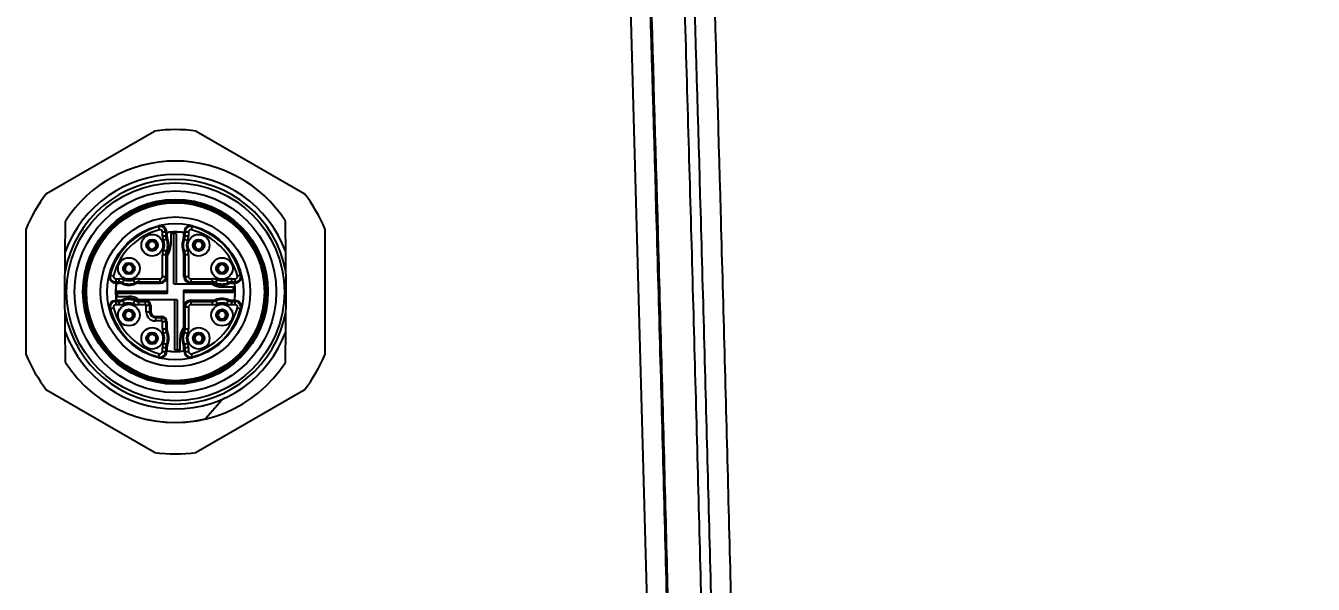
# Model space of a CAD drawing. Header units: millimetres. Extents: x 4086 to 8300, y 123 to 1549.
# Drawn here: x 6747.21 to 6766.56, y 663.62 to 672.01 of the extents above; entities that cross this region are included whole.
import ezdxf

# ---------------------------------------------------------------- set-up
doc = ezdxf.new("R2010")
doc.units = ezdxf.units.MM
doc.layers.add('外形图', color=7, linetype='Continuous')
doc.layers.add('尺寸标注', color=7, linetype='Continuous')
doc.styles.add('思源黑', font='SourceHanSansCN-Normal.ttf')
doc.dimstyles.new('尺寸标注_1_4比例', dxfattribs={"dimtxt": 7, "dimasz": 6, "dimexe": 2, "dimexo": 1.5, "dimgap": 1, "dimtad": 1, "dimdec": 1, "dimlfac": 4, "dimdsep": 46, "dimtxsty": '思源黑', "dimcen": 0.09, "dimadec": 0, "dimazin": 0, "dimtp": 0.01, "dimtm": 0.01, "dimtfac": 1, "dimtdec": 1, "dimtofl": 0, "dimtmove": 0, "dimatfit": 3, "dimfxl": 1, "dimtolj": 1, "dimarcsym": 0})

# ---------------------------------------------------------------- blocks, each defined once
blk = doc.blocks.new('*D751')
at = {"layer": 'Defpoints', "color": 0}
for p in [(6755.583, 689.263), (6768.549, 648.513), (6783.486, 648.513)]:
    blk.add_point(p, dxfattribs=at)
at = {"layer": '尺寸标注', "color": 0, "lineweight": -2}
for p, q in [((6757.083, 689.263), (6785.486, 689.263)), ((6783.486, 683.263), (6783.486, 654.513)), ((6770.049, 648.513), (6785.486, 648.513))]:
    blk.add_line(p, q, dxfattribs=at)
at = {"layer": '尺寸标注', "color": 0}
for points in [[(6784.486, 683.263), (6782.486, 683.263), (6783.486, 689.263)], [(6782.486, 654.513), (6784.486, 654.513), (6783.486, 648.513)]]:
    blk.add_solid(points, dxfattribs=at)
at = {"layer": '尺寸标注', "color": 0, "insert": (6778.857, 668.888), "char_height": 7, "attachment_point": 5, "rotation": 90, "style": '思源黑'}
blk.add_mtext('\\A1;163', dxfattribs=at)

msp = doc.modelspace()

# ---------------------------------------------------------------- linework, layer by layer
at = {"layer": '外形图'}
for p, q in [((6756.8297, 652.8238), (6755.9549, 685.0637)), ((6747.5186, 669.4926), (6749.1424, 670.4301)), ((6749.7686, 670.4301), (6751.3924, 669.4926)), ((6747.793, 668.0128), (6747.8023, 669.0758)), ((6751.118, 668.0128), (6751.1088, 669.0758)), ((6747.2055, 668.9503), (6747.2055, 667.0753)), ((6749.2152, 668.9437), (6749.1993, 669.0053)), ((6749.3243, 668.9084), (6749.2608, 668.9084)), ((6749.2608, 668.8563), (6749.2608, 668.9084)), ((6749.2608, 668.8563), (6749.3272, 668.8563)), ((6749.3108, 668.9084), (6749.3108, 668.8563)), ((6749.3243, 668.8563), (6749.3243, 668.9084)), ((6749.3272, 668.9007), (6749.325, 668.9026)), ((6749.3272, 668.9007), (6749.3272, 668.8563)), ((6749.4655, 668.8878), (6749.3843, 668.8878)), ((6749.3843, 668.8878), (6749.3843, 668.7128)), ((6749.3864, 668.8878), (6749.3864, 668.7128)), ((6749.4305, 668.1316), (6749.4305, 668.8878)), ((6749.4655, 668.8878), (6749.4655, 668.1316)), ((6749.5846, 668.9013), (6749.5839, 668.9007)), ((6749.5839, 668.8563), (6749.5839, 668.9007)), ((6749.5839, 668.8563), (6749.6503, 668.8563)), ((6749.5861, 668.9026), (6749.5846, 668.9013)), ((6749.6503, 668.9084), (6749.5868, 668.9084)), ((6749.5868, 668.9084), (6749.5868, 668.8563)), ((6749.6003, 668.8563), (6749.6003, 668.9084)), ((6749.6503, 668.9084), (6749.6503, 668.8563)), ((6749.6959, 668.9437), (6749.7118, 669.0053)), ((6751.7055, 667.0753), (6751.7055, 668.9503)), ((6749.0181, 668.713), (6749.0216, 668.7131)), ((6749.0216, 668.7125), (6749.0181, 668.7126)), ((6749.0216, 668.7131), (6749.0406, 668.7137)), ((6749.0406, 668.7119), (6749.0216, 668.7125)), ((6749.0469, 668.7116), (6749.0445, 668.7118)), ((6749.0469, 668.714), (6749.0475, 668.7141)), ((6749.0475, 668.7141), (6749.0476, 668.7141)), ((6749.1636, 668.7115), (6749.1635, 668.7115)), ((6749.1642, 668.7116), (6749.1636, 668.7115)), ((6749.1642, 668.714), (6749.1666, 668.7138)), ((6749.1705, 668.7137), (6749.1895, 668.7131)), ((6749.1895, 668.7125), (6749.1705, 668.7119)), ((6749.1895, 668.7131), (6749.193, 668.713)), ((6749.193, 668.7126), (6749.1895, 668.7125)), ((6749.3366, 668.8093), (6749.2753, 668.7837)), ((6749.2753, 668.6419), (6749.3366, 668.6163)), ((6749.3843, 668.7128), (6749.3864, 668.7128)), ((6749.5745, 668.8093), (6749.6358, 668.7837)), ((6749.5745, 668.6163), (6749.6358, 668.6419)), ((6749.7181, 668.713), (6749.7216, 668.7131)), ((6749.7216, 668.7125), (6749.7181, 668.7126)), ((6749.7216, 668.7131), (6749.7406, 668.7137)), ((6749.7406, 668.7119), (6749.7216, 668.7125)), ((6749.7469, 668.7116), (6749.7445, 668.7118)), ((6749.7469, 668.714), (6749.7475, 668.7141)), ((6749.7475, 668.7141), (6749.7476, 668.7141)), ((6749.8636, 668.7115), (6749.8635, 668.7115)), ((6749.8642, 668.7116), (6749.8636, 668.7115)), ((6749.8642, 668.714), (6749.8666, 668.7138)), ((6749.8705, 668.7137), (6749.8895, 668.7131)), ((6749.8895, 668.7125), (6749.8705, 668.7119)), ((6749.8895, 668.7131), (6749.893, 668.713)), ((6749.893, 668.7126), (6749.8895, 668.7125)), ((6749.3272, 668.5693), (6749.2608, 668.5693)), ((6749.2608, 668.2441), (6749.2608, 668.5693)), ((6749.3108, 668.5693), (6749.3108, 668.2441)), ((6749.3243, 668.2441), (6749.3243, 668.5693)), ((6749.3272, 668.5693), (6749.3272, 668.2441)), ((6749.3368, 667.9878), (6749.3368, 668.5611)), ((6749.6503, 668.5693), (6749.5839, 668.5693)), ((6749.5839, 668.2441), (6749.5839, 668.5693)), ((6749.5868, 668.5693), (6749.5868, 668.2441)), ((6749.6003, 668.2441), (6749.6003, 668.5693)), ((6749.6503, 668.5693), (6749.6503, 668.2441)), ((6748.4631, 668.2691), (6748.5246, 668.2532)), ((6748.6681, 668.363), (6748.6716, 668.3631)), ((6748.6716, 668.3625), (6748.6681, 668.3626)), ((6748.6716, 668.3631), (6748.6906, 668.3637)), ((6748.6906, 668.3619), (6748.6716, 668.3625)), ((6748.6969, 668.3616), (6748.6945, 668.3618)), ((6748.6969, 668.364), (6748.6975, 668.3641)), ((6748.6975, 668.3641), (6748.6976, 668.3641)), ((6748.8136, 668.3615), (6748.8135, 668.3615)), ((6748.8142, 668.3616), (6748.8136, 668.3615)), ((6748.8142, 668.364), (6748.8166, 668.3638)), ((6748.8205, 668.3637), (6748.8395, 668.3631)), ((6748.8395, 668.3625), (6748.8205, 668.3619)), ((6748.8395, 668.3631), (6748.843, 668.363)), ((6748.843, 668.3626), (6748.8395, 668.3625)), ((6749.2608, 668.2441), (6749.3272, 668.2441)), ((6749.5839, 668.2441), (6749.6503, 668.2441)), ((6750.0681, 668.363), (6750.0716, 668.3631)), ((6750.0716, 668.3625), (6750.0681, 668.3626)), ((6750.0716, 668.3631), (6750.0906, 668.3637)), ((6750.0906, 668.3619), (6750.0716, 668.3625)), ((6750.0969, 668.3616), (6750.0945, 668.3618)), ((6750.0969, 668.364), (6750.0975, 668.3641)), ((6750.0975, 668.3641), (6750.0976, 668.3641)), ((6750.2136, 668.3615), (6750.2135, 668.3615)), ((6750.2142, 668.3616), (6750.2136, 668.3615)), ((6750.2142, 668.364), (6750.2166, 668.3638)), ((6750.2205, 668.3637), (6750.2395, 668.3631)), ((6750.2395, 668.3625), (6750.2205, 668.3619)), ((6750.2395, 668.3631), (6750.243, 668.363)), ((6750.243, 668.3626), (6750.2395, 668.3625)), ((6750.3865, 668.2532), (6750.448, 668.2691)), ((6748.5599, 668.2076), (6748.612, 668.2076)), ((6748.5599, 668.2076), (6748.5599, 668.1441)), ((6748.612, 668.1576), (6748.5599, 668.1576)), ((6748.5599, 668.1441), (6748.612, 668.1441)), ((6748.5658, 668.1434), (6748.5671, 668.1419)), ((6748.5671, 668.1419), (6748.5677, 668.1411)), ((6748.612, 668.1411), (6748.5677, 668.1411)), ((6748.612, 668.1411), (6748.612, 668.2076)), ((6748.6591, 668.1317), (6748.6847, 668.193)), ((6748.852, 668.1317), (6748.8264, 668.193)), ((6748.899, 668.2076), (6749.2243, 668.2076)), ((6748.899, 668.2076), (6748.899, 668.1411)), ((6749.2243, 668.1576), (6748.899, 668.1576)), ((6748.899, 668.1441), (6749.2243, 668.1441)), ((6749.2243, 668.1411), (6748.899, 668.1411)), ((6749.2243, 668.1411), (6749.2243, 668.2076)), ((6749.4305, 668.1316), (6750.0038, 668.1316)), ((6749.6868, 668.2076), (6750.012, 668.2076)), ((6749.6868, 668.2076), (6749.6868, 668.1411)), ((6750.012, 668.1576), (6749.6868, 668.1576)), ((6749.6868, 668.1441), (6750.012, 668.1441)), ((6750.012, 668.1411), (6749.6868, 668.1411)), ((6750.012, 668.1411), (6750.012, 668.2076)), ((6750.0591, 668.1317), (6750.0847, 668.193)), ((6750.3305, 668.0841), (6750.1555, 668.0841)), ((6750.1555, 668.0841), (6750.1555, 668.082)), ((6750.3305, 668.082), (6750.1555, 668.082)), ((6750.252, 668.1317), (6750.2264, 668.193)), ((6750.299, 668.2076), (6750.3512, 668.2076)), ((6750.299, 668.2076), (6750.299, 668.1411)), ((6750.3512, 668.1576), (6750.299, 668.1576)), ((6750.299, 668.1441), (6750.3512, 668.1441)), ((6750.3434, 668.1411), (6750.299, 668.1411)), ((6750.3305, 668.0028), (6750.3305, 668.0841)), ((6750.3434, 668.1411), (6750.3453, 668.1434)), ((6750.3512, 668.1441), (6750.3512, 668.2076)), ((6747.8023, 666.9498), (6747.793, 668.0128)), ((6748.612, 667.8816), (6748.5599, 667.8816)), ((6748.5599, 667.8816), (6748.5599, 667.818)), ((6748.5599, 667.868), (6748.612, 667.868)), ((6748.5677, 667.8845), (6748.5658, 667.8822)), ((6748.5677, 667.8845), (6748.612, 667.8845)), ((6748.5805, 668.0228), (6749.3368, 668.0228)), ((6748.5805, 668.0228), (6748.5805, 667.9415)), ((6749.3368, 667.9878), (6748.5805, 667.9878)), ((6748.5805, 667.9436), (6748.7555, 667.9436)), ((6748.5805, 667.9415), (6748.7555, 667.9415)), ((6748.612, 667.818), (6748.612, 667.8845)), ((6748.6591, 667.8939), (6748.6847, 667.8326)), ((6748.7555, 667.9415), (6748.7555, 667.9436)), ((6748.8264, 667.8326), (6748.852, 667.8939)), ((6748.899, 667.8845), (6749.0055, 667.8845)), ((6748.899, 667.8845), (6748.899, 667.818)), ((6749.0055, 667.8816), (6748.899, 667.8816)), ((6748.899, 667.868), (6749.0055, 667.868)), ((6749.4805, 667.8941), (6748.9073, 667.8941)), ((6749.0055, 667.818), (6749.0055, 667.8845)), ((6749.4455, 667.1378), (6749.4455, 667.8941)), ((6749.4805, 667.8941), (6749.4805, 667.1378)), ((6749.5743, 668.0378), (6750.3305, 668.0378)), ((6749.5743, 668.0378), (6749.5743, 667.4646)), ((6750.3305, 668.0028), (6749.5743, 668.0028)), ((6749.6868, 667.8845), (6750.012, 667.8845)), ((6749.6868, 667.8845), (6749.6868, 667.818)), ((6750.012, 667.8816), (6749.6868, 667.8816)), ((6749.6868, 667.868), (6750.012, 667.868)), ((6750.012, 667.818), (6750.012, 667.8845)), ((6750.0591, 667.8939), (6750.0847, 667.8326)), ((6750.2264, 667.8326), (6750.252, 667.8939)), ((6750.299, 667.8845), (6750.3434, 667.8845)), ((6750.299, 667.8845), (6750.299, 667.818)), ((6750.3512, 667.8816), (6750.299, 667.8816)), ((6750.299, 667.868), (6750.3512, 667.868)), ((6750.344, 667.8837), (6750.3434, 667.8845)), ((6750.3453, 667.8822), (6750.344, 667.8837)), ((6750.3512, 667.818), (6750.3512, 667.8816)), ((6751.1088, 666.9498), (6751.118, 668.0128)), ((6748.4631, 667.7566), (6748.5246, 667.7724)), ((6748.612, 667.818), (6748.5599, 667.818)), ((6748.6681, 667.663), (6748.6716, 667.6631)), ((6748.6716, 667.6625), (6748.6681, 667.6626)), ((6748.6716, 667.6631), (6748.6906, 667.6637)), ((6748.6906, 667.6619), (6748.6716, 667.6625)), ((6748.6969, 667.6616), (6748.6945, 667.6618)), ((6748.6969, 667.664), (6748.6975, 667.6641)), ((6748.6975, 667.6641), (6748.6976, 667.6641)), ((6748.8136, 667.6615), (6748.8135, 667.6615)), ((6748.8142, 667.6616), (6748.8136, 667.6615)), ((6748.8142, 667.664), (6748.8166, 667.6638)), ((6748.8205, 667.6637), (6748.8395, 667.6631)), ((6748.8395, 667.6625), (6748.8205, 667.6619)), ((6748.8395, 667.6631), (6748.843, 667.663)), ((6748.843, 667.6626), (6748.8395, 667.6625)), ((6749.0055, 667.818), (6748.899, 667.818)), ((6749.0835, 667.8066), (6749.017, 667.8066)), ((6749.017, 667.7128), (6749.017, 667.8066)), ((6749.017, 667.7128), (6749.0835, 667.7128)), ((6749.067, 667.8066), (6749.067, 667.7128)), ((6749.0805, 667.7128), (6749.0805, 667.8066)), ((6749.0835, 667.8066), (6749.0835, 667.7128)), ((6749.6503, 667.7816), (6749.5839, 667.7816)), ((6749.5839, 667.4563), (6749.5839, 667.7816)), ((6749.5868, 667.7816), (6749.5868, 667.4563)), ((6749.6003, 667.4563), (6749.6003, 667.7816)), ((6749.6503, 667.7816), (6749.6503, 667.4563)), ((6750.012, 667.818), (6749.6868, 667.818)), ((6750.0681, 667.663), (6750.0716, 667.6631)), ((6750.0716, 667.6625), (6750.0681, 667.6626)), ((6750.0716, 667.6631), (6750.0906, 667.6637)), ((6750.0906, 667.6619), (6750.0716, 667.6625)), ((6750.0969, 667.6616), (6750.0945, 667.6618)), ((6750.0969, 667.664), (6750.0975, 667.6641)), ((6750.0975, 667.6641), (6750.0976, 667.6641)), ((6750.2136, 667.6615), (6750.2135, 667.6615)), ((6750.2142, 667.6616), (6750.2136, 667.6615)), ((6750.2142, 667.664), (6750.2166, 667.6638)), ((6750.2205, 667.6637), (6750.2395, 667.6631)), ((6750.2395, 667.6625), (6750.2205, 667.6619)), ((6750.2395, 667.6631), (6750.243, 667.663)), ((6750.243, 667.6626), (6750.2395, 667.6625)), ((6750.3512, 667.818), (6750.299, 667.818)), ((6750.3865, 667.7724), (6750.448, 667.7566)), ((6749.1555, 667.6407), (6749.2493, 667.6407)), ((6749.1555, 667.6407), (6749.1555, 667.5743)), ((6749.2493, 667.6378), (6749.1555, 667.6378)), ((6749.1555, 667.6243), (6749.2493, 667.6243)), ((6749.2493, 667.5743), (6749.1555, 667.5743)), ((6749.2493, 667.5743), (6749.2493, 667.6407)), ((6749.3272, 667.5628), (6749.2608, 667.5628)), ((6749.2608, 667.4563), (6749.2608, 667.5628)), ((6749.3108, 667.5628), (6749.3108, 667.4563)), ((6749.3243, 667.4563), (6749.3243, 667.5628)), ((6749.3272, 667.5628), (6749.3272, 667.4563)), ((6749.0181, 667.313), (6749.0216, 667.3131)), ((6749.0216, 667.3125), (6749.0181, 667.3126)), ((6749.0216, 667.3131), (6749.0406, 667.3137)), ((6749.0406, 667.3119), (6749.0216, 667.3125)), ((6749.0469, 667.3116), (6749.0445, 667.3118)), ((6749.0469, 667.314), (6749.0475, 667.3141)), ((6749.0475, 667.3141), (6749.0476, 667.3141)), ((6749.1636, 667.3115), (6749.1635, 667.3115)), ((6749.1642, 667.3116), (6749.1636, 667.3115)), ((6749.1642, 667.314), (6749.1666, 667.3138)), ((6749.1705, 667.3137), (6749.1895, 667.3131)), ((6749.1895, 667.3125), (6749.1705, 667.3119)), ((6749.1895, 667.3131), (6749.193, 667.313)), ((6749.193, 667.3126), (6749.1895, 667.3125)), ((6749.2608, 667.4563), (6749.3272, 667.4563)), ((6749.3366, 667.4093), (6749.2753, 667.3837)), ((6749.5268, 667.3128), (6749.5247, 667.3128)), ((6749.5247, 667.1378), (6749.5247, 667.3128)), ((6749.5268, 667.1378), (6749.5268, 667.3128)), ((6749.5745, 667.4093), (6749.6358, 667.3837)), ((6749.5839, 667.4563), (6749.6503, 667.4563)), ((6749.7181, 667.313), (6749.7216, 667.3131)), ((6749.7216, 667.3125), (6749.7181, 667.3126)), ((6749.7216, 667.3131), (6749.7406, 667.3137)), ((6749.7406, 667.3119), (6749.7216, 667.3125)), ((6749.7469, 667.3116), (6749.7445, 667.3118)), ((6749.7469, 667.314), (6749.7475, 667.3141)), ((6749.7475, 667.3141), (6749.7476, 667.3141)), ((6749.8636, 667.3115), (6749.8635, 667.3115)), ((6749.8642, 667.3116), (6749.8636, 667.3115)), ((6749.8642, 667.314), (6749.8666, 667.3138)), ((6749.8705, 667.3137), (6749.8895, 667.3131)), ((6749.8895, 667.3125), (6749.8705, 667.3119)), ((6749.8895, 667.3131), (6749.893, 667.313)), ((6749.893, 667.3126), (6749.8895, 667.3125)), ((6749.1993, 667.0203), (6749.2152, 667.0819)), ((6749.3272, 667.1693), (6749.2608, 667.1693)), ((6749.2608, 667.1172), (6749.2608, 667.1693)), ((6749.2608, 667.1172), (6749.3243, 667.1172)), ((6749.2753, 667.2419), (6749.3366, 667.2163)), ((6749.3108, 667.1693), (6749.3108, 667.1172)), ((6749.3243, 667.1172), (6749.3243, 667.1693)), ((6749.325, 667.123), (6749.3265, 667.1243)), ((6749.3265, 667.1243), (6749.3272, 667.125)), ((6749.3272, 667.1693), (6749.3272, 667.125)), ((6749.4455, 667.1378), (6749.5268, 667.1378)), ((6749.5745, 667.2163), (6749.6358, 667.2419)), ((6749.6503, 667.1693), (6749.5839, 667.1693)), ((6749.5839, 667.125), (6749.5839, 667.1693)), ((6749.5839, 667.125), (6749.5861, 667.123)), ((6749.5868, 667.1693), (6749.5868, 667.1172)), ((6749.5868, 667.1172), (6749.6503, 667.1172)), ((6749.6003, 667.1172), (6749.6003, 667.1693)), ((6749.6503, 667.1693), (6749.6503, 667.1172)), ((6749.7118, 667.0203), (6749.6959, 667.0819)), ((6749.1424, 665.5955), (6747.5186, 666.533)), ((6751.3924, 666.533), (6749.7686, 665.5955)), ((6750.1546, 666.3821), (6749.9098, 666.1005)), ((6749.0469, 666.0902), (6749.047, 666.0909))]:
    msp.add_line(p, q, dxfattribs=at)
for centre, radius in [((6749.4555, 668.0128), 1.6375), ((6749.4555, 668.0128), 1.5159), ((6749.4555, 668.0128), 1.3898), ((6749.4555, 668.0128), 1.3728), ((6749.4555, 668.0128), 1.3625), ((6749.4555, 668.0128), 1.3375), ((6749.4555, 668.0128), 1.125), ((6749.4555, 668.0128), 1.025), ((6749.1055, 668.7128), 0.1625), ((6749.8055, 668.7128), 0.1625), ((6749.1055, 668.7128), 0.0875), ((6749.8055, 668.7128), 0.0875), ((6748.7555, 668.3628), 0.1625), ((6748.7555, 668.3628), 0.0875), ((6750.1555, 668.3628), 0.1625), ((6750.1555, 668.3628), 0.0875), ((6748.7555, 667.6628), 0.1625), ((6748.7555, 667.6628), 0.0875), ((6750.1555, 667.6628), 0.1625), ((6750.1555, 667.6628), 0.0875), ((6749.1055, 667.3128), 0.1625), ((6749.8055, 667.3128), 0.1625), ((6749.1055, 667.3128), 0.0875), ((6749.8055, 667.3128), 0.0875)]:
    msp.add_circle(centre, radius, dxfattribs=at)
for centre, radius, start, end in [((6749.4555, 668.0128), 2.4375, 82.61986, 97.38014), ((6749.4555, 668.0128), 1.9655, 32.73982, 147.26018), ((6749.4555, 668.0128), 1.6875, 10.3872, 169.61279), ((6749.4555, 668.0128), 1.7625, 19.89939, 160.10062), ((6749.4555, 668.0128), 2.4375, 142.61986, 157.38014), ((6749.4555, 668.0128), 2.4375, 22.61986, 37.38014), ((6749.4555, 668.0128), 1.0115, 104.47751, 165.52249), ((6749.4555, 668.0128), 0.9615, 104.47751, 165.52249), ((6749.2243, 668.9084), 0.1, 0, 104.47751), ((6749.2243, 668.9084), 0.0865, 0, 104.47751), ((6749.2243, 668.9084), 0.0365, 0, 104.47751), ((6749.4493, 668.8563), 0.1885, 180, 202.65829), ((6749.4493, 668.8563), 0.1385, 180, 202.65829), ((6749.4555, 668.0128), 0.9, 81.61446, 98.38554), ((6749.4493, 668.8563), 0.125, 180, 202.65829), ((6749.4555, 668.0128), 0.8993, 81.65258, 98.34742), ((6749.4555, 668.0128), 0.8971, 81.77563, 98.22437), ((6749.4493, 668.8563), 0.1221, 180, 202.65829), ((6749.4618, 668.8563), 0.1221, 337.34171, 0), ((6749.4618, 668.8563), 0.125, 337.34171, 0), ((6749.6868, 668.9084), 0.1, 75.52249, 180), ((6749.4618, 668.8563), 0.1385, 337.34171, 0), ((6749.6868, 668.9084), 0.0865, 75.52249, 180), ((6749.4618, 668.8563), 0.1885, 337.34171, 0), ((6749.6868, 668.9084), 0.0365, 75.52249, 180), ((6749.4555, 668.0128), 0.9615, 14.47751, 75.52249), ((6749.4555, 668.0128), 1.0115, 14.47751, 75.52249), ((6749.1055, 668.7128), 0.065, 0.75188, 179.24812), ((6749.0337, 668.9478), 0.2342, 271.67503, 272.19685), ((6749.0337, 668.4777), 0.2343, 87.80445, 88.32491), ((6749.1055, 668.7128), 0.065, 180.75188, 359.24812), ((6749.0376, 668.577), 0.1349, 87.05166, 87.82556), ((6749.1055, 668.7128), 0.058, 0.75188, 178.66671), ((6749.1055, 668.7128), 0.058, 180.75188, 358.66671), ((6749.1735, 668.8486), 0.1349, 267.05166, 267.82556), ((6749.1774, 668.9479), 0.2343, 267.80445, 268.32491), ((6749.1773, 668.4778), 0.2342, 91.67503, 92.19685), ((6749.4493, 668.5693), 0.1885, 157.34171, 180), ((6749.1055, 668.7128), 0.184, 337.34171, 22.65829), ((6749.1055, 668.7128), 0.234, 337.34171, 22.65829), ((6749.1055, 668.7128), 0.2475, 337.34171, 22.65829), ((6749.1055, 668.7128), 0.2504, 337.34171, 22.65829), ((6749.118, 668.7128), 0.2683, 324.61103, 0), ((6749.118, 668.7128), 0.2662, 325.25058, 0), ((6749.8055, 668.7128), 0.2504, 157.34171, 202.65829), ((6749.8055, 668.7128), 0.2475, 157.34171, 202.65829), ((6749.8055, 668.7128), 0.234, 157.34171, 202.65829), ((6749.8055, 668.7128), 0.184, 157.34171, 202.65829), ((6749.4618, 668.5693), 0.1885, 0, 22.65829), ((6749.8055, 668.7128), 0.065, 0.75188, 179.24812), ((6749.7337, 668.9478), 0.2342, 271.67503, 272.19685), ((6749.7337, 668.4777), 0.2343, 87.80445, 88.32491), ((6749.8055, 668.7128), 0.065, 180.75188, 359.24812), ((6749.7376, 668.577), 0.1349, 87.05166, 87.82556), ((6749.8055, 668.7128), 0.058, 0.75188, 178.66671), ((6749.8055, 668.7128), 0.058, 180.75188, 358.66671), ((6749.8735, 668.8486), 0.1349, 267.05166, 267.82556), ((6749.8774, 668.9479), 0.2343, 267.80445, 268.32491), ((6749.8773, 668.4778), 0.2342, 91.67503, 92.19685), ((6749.4493, 668.5693), 0.1385, 157.34171, 180), ((6749.4493, 668.5693), 0.125, 157.34171, 180), ((6749.4493, 668.5693), 0.1221, 157.34171, 180), ((6749.4618, 668.5693), 0.1221, 0, 22.65829), ((6749.4618, 668.5693), 0.125, 0, 22.65829), ((6749.4618, 668.5693), 0.1385, 0, 22.65829), ((6748.5599, 668.2441), 0.1, 165.52249, 270), ((6748.5599, 668.2441), 0.0865, 165.52249, 270), ((6748.5599, 668.2441), 0.0365, 165.52249, 270), ((6748.7555, 668.3628), 0.065, 0.75188, 179.24812), ((6748.6837, 668.5978), 0.2342, 271.67503, 272.19685), ((6748.6837, 668.1277), 0.2343, 87.80445, 88.32491), ((6748.7555, 668.3628), 0.065, 180.75188, 359.24812), ((6748.6876, 668.227), 0.1349, 87.05166, 87.82556), ((6748.7555, 668.3628), 0.058, 0.75188, 178.66671), ((6748.7555, 668.3628), 0.058, 180.75188, 358.66671), ((6748.8235, 668.4986), 0.1349, 267.05166, 267.82556), ((6748.8274, 668.5979), 0.2343, 267.80445, 268.32491), ((6748.8273, 668.1278), 0.2342, 91.67503, 92.19685), ((6749.2243, 668.2441), 0.1029, 270, 0), ((6749.2243, 668.2441), 0.1, 270, 0), ((6749.2243, 668.2441), 0.0865, 270, 0), ((6749.2243, 668.2441), 0.0365, 270, 0), ((6749.6868, 668.2441), 0.1029, 180, 270), ((6749.6868, 668.2441), 0.1, 180, 270), ((6749.6868, 668.2441), 0.0865, 180, 270), ((6749.6868, 668.2441), 0.0365, 180, 270), ((6750.1555, 668.3628), 0.065, 0.75188, 179.24812), ((6750.0837, 668.5978), 0.2342, 271.67503, 272.19685), ((6750.0837, 668.1277), 0.2343, 87.80445, 88.32491), ((6750.1555, 668.3628), 0.065, 180.75188, 359.24812), ((6750.0876, 668.227), 0.1349, 87.05166, 87.82556), ((6750.1555, 668.3628), 0.058, 0.75188, 178.66671), ((6750.1555, 668.3628), 0.058, 180.75188, 358.66671), ((6750.2235, 668.4986), 0.1349, 267.05166, 267.82556), ((6750.2274, 668.5979), 0.2343, 267.80445, 268.32491), ((6750.2273, 668.1278), 0.2342, 91.67503, 92.19685), ((6750.3512, 668.2441), 0.1, 270, 14.47751), ((6750.3512, 668.2441), 0.0865, 270, 14.47751), ((6750.3512, 668.2441), 0.0365, 270, 14.47751), ((6749.4555, 668.0128), 0.9, 171.61446, 188.38554), ((6749.4555, 668.0128), 0.8993, 171.65258, 188.34742), ((6749.4555, 668.0128), 0.8971, 171.77563, 188.22437), ((6748.612, 668.0191), 0.1885, 67.34171, 90), ((6748.612, 668.0191), 0.1385, 67.34171, 90), ((6748.612, 668.0191), 0.125, 67.34171, 90), ((6748.612, 668.0191), 0.1221, 67.34171, 90), ((6748.7555, 668.3628), 0.2504, 247.34171, 292.65829), ((6748.7555, 668.3628), 0.2475, 247.34171, 292.65829), ((6748.7555, 668.3628), 0.234, 247.34171, 292.65829), ((6748.7555, 668.3628), 0.184, 247.34171, 292.65829), ((6748.899, 668.0191), 0.1885, 90, 112.65829), ((6748.899, 668.0191), 0.1385, 90, 112.65829), ((6748.899, 668.0191), 0.125, 90, 112.65829), ((6748.899, 668.0191), 0.1221, 90, 112.65829), ((6750.1555, 668.3503), 0.2683, 234.61103, 270), ((6750.1555, 668.3503), 0.2662, 235.25058, 270), ((6750.012, 668.0191), 0.1885, 67.34171, 90), ((6750.012, 668.0191), 0.1385, 67.34171, 90), ((6750.012, 668.0191), 0.125, 67.34171, 90), ((6750.012, 668.0191), 0.1221, 67.34171, 90), ((6750.1555, 668.3628), 0.2504, 247.34171, 292.65829), ((6750.1555, 668.3628), 0.2475, 247.34171, 292.65829), ((6750.1555, 668.3628), 0.234, 247.34171, 292.65829), ((6750.1555, 668.3628), 0.184, 247.34171, 292.65829), ((6750.299, 668.0191), 0.1885, 90, 112.65829), ((6750.299, 668.0191), 0.1385, 90, 112.65829), ((6750.299, 668.0191), 0.125, 90, 112.65829), ((6750.299, 668.0191), 0.1221, 90, 112.65829), ((6749.4555, 668.0128), 0.8971, 351.77563, 8.22437), ((6749.4555, 668.0128), 0.8993, 351.65258, 8.34742), ((6749.4555, 668.0128), 0.9, 351.61446, 8.38554), ((6748.5599, 667.7816), 0.1, 90, 194.47751), ((6748.5599, 667.7816), 0.0865, 90, 194.47751), ((6748.612, 668.0066), 0.1221, 270, 292.65829), ((6748.612, 668.0066), 0.125, 270, 292.65829), ((6748.612, 668.0066), 0.1385, 270, 292.65829), ((6748.7555, 667.6628), 0.2504, 67.34171, 112.65829), ((6748.7555, 667.6628), 0.2475, 67.34171, 112.65829), ((6748.7555, 667.6628), 0.234, 67.34171, 112.65829), ((6748.7555, 667.6753), 0.2683, 54.61103, 90), ((6748.7555, 667.6753), 0.2662, 55.25058, 90), ((6748.899, 668.0066), 0.1385, 247.34171, 270), ((6748.899, 668.0066), 0.125, 247.34171, 270), ((6748.899, 668.0066), 0.1221, 247.34171, 270), ((6749.0055, 667.8066), 0.0779, 0, 90), ((6749.0055, 667.8066), 0.075, 0, 90), ((6749.0055, 667.8066), 0.0615, 0, 90), ((6749.6868, 667.7816), 0.1029, 90, 180), ((6749.6868, 667.7816), 0.1, 90, 180), ((6749.6868, 667.7816), 0.0865, 90, 180), ((6750.012, 668.0066), 0.1221, 270, 292.65829), ((6750.012, 668.0066), 0.125, 270, 292.65829), ((6750.012, 668.0066), 0.1385, 270, 292.65829), ((6750.1555, 667.6628), 0.2504, 67.34171, 112.65829), ((6750.1555, 667.6628), 0.2475, 67.34171, 112.65829), ((6750.1555, 667.6628), 0.234, 67.34171, 112.65829), ((6750.299, 668.0066), 0.1385, 247.34171, 270), ((6750.299, 668.0066), 0.125, 247.34171, 270), ((6750.299, 668.0066), 0.1221, 247.34171, 270), ((6750.3512, 667.7816), 0.1, 345.52249, 90), ((6750.3512, 667.7816), 0.0865, 345.52249, 90), ((6749.4555, 668.0128), 1.6875, 190.38723, 349.61279), ((6749.4555, 668.0128), 1.0115, 194.47751, 255.52249), ((6748.5599, 667.7816), 0.0365, 90, 194.47751), ((6749.4555, 668.0128), 0.9615, 194.47751, 255.52249), ((6748.612, 668.0066), 0.1885, 270, 292.65829), ((6748.7555, 667.6628), 0.184, 67.34171, 112.65829), ((6748.7555, 667.6628), 0.065, 0.75188, 179.24812), ((6748.6837, 667.8978), 0.2342, 271.67503, 272.19685), ((6748.6837, 667.4277), 0.2343, 87.80445, 88.32491), ((6748.7555, 667.6628), 0.065, 180.75188, 359.24812), ((6748.6876, 667.527), 0.1349, 87.05166, 87.82556), ((6748.7555, 667.6628), 0.058, 0.75188, 178.66671), ((6748.7555, 667.6628), 0.058, 180.75188, 358.66671), ((6748.8235, 667.7986), 0.1349, 267.05166, 267.82556), ((6748.8274, 667.8979), 0.2343, 267.80445, 268.32491), ((6748.8273, 667.4278), 0.2342, 91.67503, 92.19685), ((6748.899, 668.0066), 0.1885, 247.34171, 270), ((6749.0055, 667.8066), 0.0115, 0, 90), ((6749.1555, 667.7128), 0.1385, 180, 270), ((6749.1555, 667.7128), 0.0885, 180, 270), ((6749.1555, 667.7128), 0.075, 180, 270), ((6749.1555, 667.7128), 0.0721, 180, 270), ((6749.6868, 667.7816), 0.0365, 90, 180), ((6749.4555, 668.0128), 0.9615, 284.47751, 345.52249), ((6749.4555, 668.0128), 1.0115, 284.47751, 345.52249), ((6750.012, 668.0066), 0.1885, 270, 292.65829), ((6750.1555, 667.6628), 0.184, 67.34171, 112.65829), ((6750.1555, 667.6628), 0.065, 0.75188, 179.24812), ((6750.0837, 667.8978), 0.2342, 271.67503, 272.19685), ((6750.0837, 667.4277), 0.2343, 87.80445, 88.32491), ((6750.1555, 667.6628), 0.065, 180.75188, 359.24812), ((6750.0876, 667.527), 0.1349, 87.05166, 87.82556), ((6750.1555, 667.6628), 0.058, 0.75188, 178.66671), ((6750.1555, 667.6628), 0.058, 180.75188, 358.66671), ((6750.2235, 667.7986), 0.1349, 267.05166, 267.82556), ((6750.2274, 667.8979), 0.2343, 267.80445, 268.32491), ((6750.2273, 667.4278), 0.2342, 91.67503, 92.19685), ((6750.299, 668.0066), 0.1885, 247.34171, 270), ((6750.3512, 667.7816), 0.0365, 345.52249, 90), ((6749.2493, 667.5628), 0.0779, 0, 90), ((6749.2493, 667.5628), 0.075, 0, 90), ((6749.2493, 667.5628), 0.0615, 0, 90), ((6749.2493, 667.5628), 0.0115, 0, 90), ((6749.793, 667.3128), 0.2683, 144.61103, 180), ((6749.4555, 668.0128), 1.7625, 199.89931, 340.10064), ((6749.1055, 667.3128), 0.065, 0.75188, 179.24812), ((6749.0337, 667.5478), 0.2342, 271.67503, 272.19685), ((6749.0337, 667.0777), 0.2343, 87.80445, 88.32491), ((6749.1055, 667.3128), 0.065, 180.75188, 359.24812), ((6749.0376, 667.177), 0.1349, 87.05166, 87.82556), ((6749.1055, 667.3128), 0.058, 0.75188, 178.66671), ((6749.1055, 667.3128), 0.058, 180.75188, 358.66671), ((6749.1735, 667.4486), 0.1349, 267.05166, 267.82556), ((6749.1774, 667.5479), 0.2343, 267.80445, 268.32491), ((6749.1773, 667.0778), 0.2342, 91.67503, 92.19685), ((6749.4493, 667.4563), 0.1885, 180, 202.65829), ((6749.1055, 667.3128), 0.184, 337.34171, 22.65829), ((6749.4493, 667.4563), 0.1385, 180, 202.65829), ((6749.1055, 667.3128), 0.234, 337.34171, 22.65829), ((6749.4493, 667.4563), 0.125, 180, 202.65829), ((6749.4493, 667.4563), 0.1221, 180, 202.65829), ((6749.1055, 667.3128), 0.2475, 337.34171, 22.65829), ((6749.1055, 667.3128), 0.2504, 337.34171, 22.65829), ((6749.793, 667.3128), 0.2662, 145.25058, 180), ((6749.8055, 667.3128), 0.2504, 157.34171, 202.65829), ((6749.8055, 667.3128), 0.2475, 157.34171, 202.65829), ((6749.8055, 667.3128), 0.234, 157.34171, 202.65829), ((6749.4618, 667.4563), 0.1221, 337.34171, 0), ((6749.4618, 667.4563), 0.125, 337.34171, 0), ((6749.4618, 667.4563), 0.1385, 337.34171, 0), ((6749.8055, 667.3128), 0.184, 157.34171, 202.65829), ((6749.4618, 667.4563), 0.1885, 337.34171, 0), ((6749.8055, 667.3128), 0.065, 0.75188, 179.24812), ((6749.7337, 667.5478), 0.2342, 271.67503, 272.19685), ((6749.7337, 667.0777), 0.2343, 87.80445, 88.32491), ((6749.8055, 667.3128), 0.065, 180.75188, 359.24812), ((6749.7376, 667.177), 0.1349, 87.05166, 87.82556), ((6749.8055, 667.3128), 0.058, 0.75188, 178.66671), ((6749.8055, 667.3128), 0.058, 180.75188, 358.66671), ((6749.8735, 667.4486), 0.1349, 267.05166, 267.82556), ((6749.8774, 667.5479), 0.2343, 267.80445, 268.32491), ((6749.8773, 667.0778), 0.2342, 91.67503, 92.19685), ((6749.2243, 667.1172), 0.1, 255.52249, 0), ((6749.2243, 667.1172), 0.0865, 255.52249, 0), ((6749.2243, 667.1172), 0.0365, 255.52249, 0), ((6749.4493, 667.1693), 0.1885, 157.34171, 180), ((6749.4493, 667.1693), 0.1385, 157.34171, 180), ((6749.4493, 667.1693), 0.125, 157.34171, 180), ((6749.4555, 668.0128), 0.9, 261.61446, 278.38554), ((6749.4555, 668.0128), 0.8993, 261.65258, 278.34742), ((6749.4493, 667.1693), 0.1221, 157.34171, 180), ((6749.4555, 668.0128), 0.8971, 261.77563, 278.22437), ((6749.4618, 667.1693), 0.1221, 0, 22.65829), ((6749.4618, 667.1693), 0.125, 0, 22.65829), ((6749.6868, 667.1172), 0.1, 180, 284.47751), ((6749.4618, 667.1693), 0.1385, 0, 22.65829), ((6749.6868, 667.1172), 0.0865, 180, 284.47751), ((6749.4618, 667.1693), 0.1885, 0, 22.65829), ((6749.6868, 667.1172), 0.0365, 180, 284.47751), ((6749.4555, 668.0128), 2.4375, 202.61986, 217.38014), ((6749.4555, 668.0128), 1.9655, 212.73976, 283.36229), ((6749.4555, 668.0128), 1.9655, 257.39783, 327.26018), ((6749.4555, 668.0128), 2.4375, 322.61986, 337.38014), ((6750.2489, 666.3001), 0.125, 114.85491, 139), ((6749.4595, 668.0214), 1.9747, 257.37527, 257.9393), ((6749.4555, 668.0128), 2.4375, 262.61986, 277.38014)]:
    msp.add_arc(centre, radius, start, end, dxfattribs=at)
for points, knots in [([(6757.0889, 652.8265), (6757.0764, 653.5001), (6757.0564, 654.5106), (6757.0252, 655.8578), (6756.9938, 657.2049), (6756.954, 658.8889), (6756.8887, 661.5832), (6756.8032, 664.951), (6756.6553, 670.3391), (6756.4916, 675.7268), (6756.3337, 680.4406), (6756.24, 683.134), (6756.1899, 684.4806), (6756.1644, 685.1539)], [0, 0, 0, 0, 0.0625, 0.09375, 0.125, 0.1875, 0.25, 0.375, 0.5000001, 0.75, 0.875, 0.9375, 1, 1, 1, 1]), ([(6757.1067, 652.809), (6757.0978, 653.2857), (6757.0819, 654.1119), (6757.057, 655.2443), (6757.0346, 656.2049), (6757.0061, 657.4279), (6756.9698, 658.9599), (6756.9097, 661.4357), (6756.8301, 664.583), (6756.6891, 669.7732), (6756.5295, 675.0744), (6756.3739, 679.7764), (6756.2903, 682.1895), (6756.2345, 683.7571), (6756.2013, 684.6404), (6756.1818, 685.1546)], [0, 0, 0, 0, 0.0442077, 0.0766078, 0.1050105, 0.133293, 0.1900144, 0.2470799, 0.3628944, 0.4818898, 0.7284435, 0.854579, 0.9180493, 0.9522989, 1, 1, 1, 1]), ([(6757.6805, 648.5128), (6757.6649, 649.4726), (6757.6382, 651.0843), (6757.6011, 653.1416), (6757.5721, 654.5797), (6757.5468, 655.688), (6757.5238, 656.673), (6757.4935, 657.9644), (6757.4549, 659.5852), (6757.407, 661.542), (6757.3399, 664.1966), (6757.2496, 667.5831), (6757.1305, 671.725), (6757.0002, 675.9569), (6756.8826, 679.5279), (6756.7948, 682.0696), (6756.7364, 683.7141), (6756.7018, 684.636), (6756.6815, 685.1735)], [0, 0, 0, 0, 0.0785203, 0.1318576, 0.1683122, 0.1961841, 0.2225336, 0.2489124, 0.3018449, 0.3551561, 0.4090206, 0.51906, 0.6322738, 0.7479652, 0.8653954, 0.9245318, 0.9560023, 1, 1, 1, 1]), ([(6756.8284, 685.1791), (6756.8535, 684.5141), (6756.9026, 683.1841), (6756.9947, 680.5238), (6757.15, 675.8679), (6757.3114, 670.5464), (6757.4578, 665.2243), (6757.5427, 661.8978), (6757.6076, 659.2365), (6757.6472, 657.5732), (6757.6783, 656.2425), (6757.7018, 655.2445), (6757.7237, 654.2465), (6757.737, 653.5811), (6757.7434, 653.2485)], [0, 0, 0, 0, 0.062496, 0.1249928, 0.2499892, 0.4999899, 0.6249928, 0.7499962, 0.8124979, 0.8749992, 0.9062496, 0.9374998, 0.9687499, 1, 1, 1, 1]), ([(6757.138, 685.1824), (6757.1627, 684.5176), (6757.2111, 683.1878), (6757.3018, 680.5281), (6757.4548, 675.8732), (6757.6136, 670.5527), (6757.7574, 665.2317), (6757.8575, 661.2407), (6757.9513, 657.2496), (6758.0121, 654.5888), (6758.0372, 653.2583)], [0, 0, 0, 0, 0.0624958, 0.1249924, 0.2499885, 0.4999889, 0.6249918, 0.7499955, 0.8749987, 1, 1, 1, 1]), ([(6749.3246, 668.8779), (6749.3247, 668.878), (6749.3245, 668.8788), (6749.3248, 668.8797), (6749.3247, 668.8818), (6749.3248, 668.8845), (6749.3249, 668.8881), (6749.3249, 668.8941), (6749.325, 668.8991), (6749.325, 668.9026)], [0, 0, 0, 0, 0.0166164, 0.0653511, 0.1459322, 0.2578088, 0.4002165, 0.5721814, 1, 1, 1, 1]), ([(6749.5861, 668.9026), (6749.5861, 668.8991), (6749.5862, 668.8941), (6749.5862, 668.8881), (6749.5863, 668.8845), (6749.5864, 668.8818), (6749.5863, 668.8797), (6749.5866, 668.8788), (6749.5864, 668.878), (6749.5865, 668.8779)], [0, 0, 0, 0, 0.4278186, 0.5997835, 0.7421912, 0.8540678, 0.9346488, 0.9833838, 1, 1, 1, 1]), ([(6749.0427, 668.7137), (6749.0432, 668.7137), (6749.0446, 668.7138), (6749.046, 668.7139), (6749.0469, 668.714)], [0, 0, 0, 0, 0.3295435, 1, 1, 1, 1]), ([(6749.0476, 668.7115), (6749.0476, 668.7115), (6749.0472, 668.7116), (6749.0471, 668.7116), (6749.0469, 668.7116)], [0, 0, 0, 0, 0.2689353, 1, 1, 1, 1]), ([(6749.1635, 668.7141), (6749.1634, 668.7141), (6749.1639, 668.714), (6749.164, 668.714), (6749.1642, 668.714)], [0, 0, 0, 0, 0.268935, 1, 1, 1, 1]), ([(6749.1684, 668.7119), (6749.1679, 668.7119), (6749.1665, 668.7118), (6749.1651, 668.7117), (6749.1642, 668.7116)], [0, 0, 0, 0, 0.3295435, 1, 1, 1, 1]), ([(6749.7427, 668.7137), (6749.7432, 668.7137), (6749.7446, 668.7138), (6749.746, 668.7139), (6749.7469, 668.714)], [0, 0, 0, 0, 0.3295435, 1, 1, 1, 1]), ([(6749.7476, 668.7115), (6749.7476, 668.7115), (6749.7472, 668.7116), (6749.7471, 668.7116), (6749.7469, 668.7116)], [0, 0, 0, 0, 0.2689353, 1, 1, 1, 1]), ([(6749.8635, 668.7141), (6749.8634, 668.7141), (6749.8639, 668.714), (6749.864, 668.714), (6749.8642, 668.714)], [0, 0, 0, 0, 0.2689351, 1, 1, 1, 1]), ([(6749.8684, 668.7119), (6749.8679, 668.7119), (6749.8665, 668.7118), (6749.8651, 668.7117), (6749.8642, 668.7116)], [0, 0, 0, 0, 0.3295435, 1, 1, 1, 1]), ([(6748.6927, 668.3637), (6748.6932, 668.3637), (6748.6946, 668.3638), (6748.696, 668.3639), (6748.6969, 668.364)], [0, 0, 0, 0, 0.3295435, 1, 1, 1, 1]), ([(6748.6976, 668.3615), (6748.6976, 668.3615), (6748.6972, 668.3616), (6748.6971, 668.3616), (6748.6969, 668.3616)], [0, 0, 0, 0, 0.2689352, 1, 1, 1, 1]), ([(6748.8135, 668.3641), (6748.8134, 668.3641), (6748.8139, 668.364), (6748.814, 668.364), (6748.8142, 668.364)], [0, 0, 0, 0, 0.268935, 1, 1, 1, 1]), ([(6748.8184, 668.3619), (6748.8179, 668.3619), (6748.8165, 668.3618), (6748.8151, 668.3617), (6748.8142, 668.3616)], [0, 0, 0, 0, 0.3295435, 1, 1, 1, 1]), ([(6750.0927, 668.3637), (6750.0932, 668.3637), (6750.0946, 668.3638), (6750.096, 668.3639), (6750.0969, 668.364)], [0, 0, 0, 0, 0.3295435, 1, 1, 1, 1]), ([(6750.0976, 668.3615), (6750.0976, 668.3615), (6750.0972, 668.3616), (6750.0971, 668.3616), (6750.0969, 668.3616)], [0, 0, 0, 0, 0.2689353, 1, 1, 1, 1]), ([(6750.2135, 668.3641), (6750.2134, 668.3641), (6750.2139, 668.364), (6750.214, 668.364), (6750.2142, 668.364)], [0, 0, 0, 0, 0.268935, 1, 1, 1, 1]), ([(6750.2184, 668.3619), (6750.2179, 668.3619), (6750.2165, 668.3618), (6750.2151, 668.3617), (6750.2142, 668.3616)], [0, 0, 0, 0, 0.3295435, 1, 1, 1, 1]), ([(6748.5658, 668.1434), (6748.5693, 668.1434), (6748.5742, 668.1434), (6748.5803, 668.1435), (6748.5838, 668.1435), (6748.5865, 668.1436), (6748.5886, 668.1435), (6748.5896, 668.1438), (6748.5904, 668.1436), (6748.5904, 668.1437)], [0, 0, 0, 0, 0.4278186, 0.5997835, 0.7421912, 0.8540678, 0.9346488, 0.9833838, 1, 1, 1, 1]), ([(6750.3207, 668.1437), (6750.3207, 668.1436), (6750.3215, 668.1438), (6750.3225, 668.1435), (6750.3246, 668.1436), (6750.3273, 668.1435), (6750.3308, 668.1435), (6750.3369, 668.1434), (6750.3418, 668.1434), (6750.3453, 668.1434)], [0, 0, 0, 0, 0.0166164, 0.0653511, 0.1459322, 0.2578088, 0.4002165, 0.5721814, 1, 1, 1, 1]), ([(6748.5904, 667.8819), (6748.5904, 667.882), (6748.5896, 667.8818), (6748.5886, 667.8821), (6748.5865, 667.882), (6748.5838, 667.8821), (6748.5803, 667.8821), (6748.5742, 667.8822), (6748.5693, 667.8822), (6748.5658, 667.8822)], [0, 0, 0, 0, 0.0166164, 0.0653511, 0.1459322, 0.2578088, 0.4002165, 0.5721814, 1, 1, 1, 1]), ([(6750.3453, 667.8822), (6750.3418, 667.8822), (6750.3369, 667.8822), (6750.3308, 667.8821), (6750.3273, 667.8821), (6750.3246, 667.882), (6750.3225, 667.8821), (6750.3215, 667.8818), (6750.3207, 667.882), (6750.3207, 667.8819)], [0, 0, 0, 0, 0.4278186, 0.5997835, 0.7421912, 0.8540678, 0.9346488, 0.9833838, 1, 1, 1, 1]), ([(6748.6927, 667.6637), (6748.6932, 667.6637), (6748.6946, 667.6638), (6748.696, 667.6639), (6748.6969, 667.664)], [0, 0, 0, 0, 0.3295435, 1, 1, 1, 1]), ([(6748.6976, 667.6615), (6748.6976, 667.6615), (6748.6972, 667.6616), (6748.6971, 667.6616), (6748.6969, 667.6616)], [0, 0, 0, 0, 0.2689352, 1, 1, 1, 1]), ([(6748.8135, 667.6641), (6748.8134, 667.6641), (6748.8139, 667.664), (6748.814, 667.664), (6748.8142, 667.664)], [0, 0, 0, 0, 0.2689351, 1, 1, 1, 1]), ([(6748.8184, 667.6619), (6748.8179, 667.6619), (6748.8165, 667.6618), (6748.8151, 667.6617), (6748.8142, 667.6616)], [0, 0, 0, 0, 0.3295435, 1, 1, 1, 1]), ([(6750.0927, 667.6637), (6750.0932, 667.6637), (6750.0946, 667.6638), (6750.096, 667.6639), (6750.0969, 667.664)], [0, 0, 0, 0, 0.3295435, 1, 1, 1, 1]), ([(6750.0976, 667.6615), (6750.0976, 667.6615), (6750.0972, 667.6616), (6750.0971, 667.6616), (6750.0969, 667.6616)], [0, 0, 0, 0, 0.2689353, 1, 1, 1, 1]), ([(6750.2135, 667.6641), (6750.2134, 667.6641), (6750.2139, 667.664), (6750.214, 667.664), (6750.2142, 667.664)], [0, 0, 0, 0, 0.268935, 1, 1, 1, 1]), ([(6750.2184, 667.6619), (6750.2179, 667.6619), (6750.2165, 667.6618), (6750.2151, 667.6617), (6750.2142, 667.6616)], [0, 0, 0, 0, 0.3295435, 1, 1, 1, 1]), ([(6749.0427, 667.3137), (6749.0432, 667.3137), (6749.0446, 667.3138), (6749.046, 667.3139), (6749.0469, 667.314)], [0, 0, 0, 0, 0.3295435, 1, 1, 1, 1]), ([(6749.0476, 667.3115), (6749.0476, 667.3115), (6749.0472, 667.3116), (6749.0471, 667.3116), (6749.0469, 667.3116)], [0, 0, 0, 0, 0.2689352, 1, 1, 1, 1]), ([(6749.1635, 667.3141), (6749.1634, 667.3141), (6749.1639, 667.314), (6749.164, 667.314), (6749.1642, 667.314)], [0, 0, 0, 0, 0.268935, 1, 1, 1, 1]), ([(6749.1684, 667.3119), (6749.1679, 667.3119), (6749.1665, 667.3118), (6749.1651, 667.3117), (6749.1642, 667.3116)], [0, 0, 0, 0, 0.3295435, 1, 1, 1, 1]), ([(6749.7427, 667.3137), (6749.7432, 667.3137), (6749.7446, 667.3138), (6749.746, 667.3139), (6749.7469, 667.314)], [0, 0, 0, 0, 0.3295435, 1, 1, 1, 1]), ([(6749.7476, 667.3115), (6749.7476, 667.3115), (6749.7472, 667.3116), (6749.7471, 667.3116), (6749.7469, 667.3116)], [0, 0, 0, 0, 0.2689353, 1, 1, 1, 1]), ([(6749.8635, 667.3141), (6749.8634, 667.3141), (6749.8639, 667.314), (6749.864, 667.314), (6749.8642, 667.314)], [0, 0, 0, 0, 0.268935, 1, 1, 1, 1]), ([(6749.8684, 667.3119), (6749.8679, 667.3119), (6749.8665, 667.3118), (6749.8651, 667.3117), (6749.8642, 667.3116)], [0, 0, 0, 0, 0.3295435, 1, 1, 1, 1]), ([(6749.325, 667.123), (6749.325, 667.1265), (6749.3249, 667.1315), (6749.3249, 667.1376), (6749.3248, 667.1411), (6749.3247, 667.1438), (6749.3248, 667.1459), (6749.3245, 667.1468), (6749.3247, 667.1476), (6749.3246, 667.1477)], [0, 0, 0, 0, 0.4278186, 0.5997835, 0.7421912, 0.8540678, 0.9346488, 0.9833838, 1, 1, 1, 1]), ([(6749.5865, 667.1477), (6749.5864, 667.1476), (6749.5866, 667.1468), (6749.5863, 667.1459), (6749.5864, 667.1438), (6749.5863, 667.1411), (6749.5862, 667.1376), (6749.5862, 667.1315), (6749.5861, 667.1265), (6749.5861, 667.123)], [0, 0, 0, 0, 0.0166164, 0.0653511, 0.1459322, 0.2578088, 0.4002165, 0.5721814, 1, 1, 1, 1])]:
    msp.add_open_spline(points, degree=3, knots=knots, dxfattribs=at)

# ---------------------------------------------------------------- dimensions: what is measured, and where the dimension line sits
at = {"layer": '尺寸标注'}
dim = msp.add_linear_dim(base=(6783.4857, 648.5128), p1=(6755.5827, 689.2628), p2=(6768.549, 648.5128), angle=90, dimstyle='尺寸标注_1_4比例', dxfattribs=at)
dim.commit()
dim.dimension.update_dxf_attribs({"geometry": '*D751', "text_midpoint": (6778.8566, 668.8878)})

doc.saveas('drawing.dxf')
